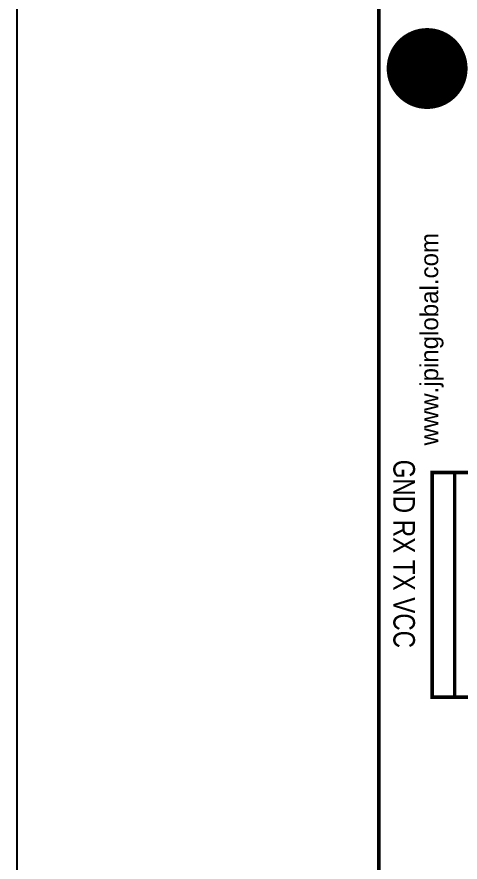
# Model space of a CAD drawing. Header units: inches. Extents: x 15 to 148, y 10 to 111.
# Drawn here: x 126.91 to 128.093, y 104.158 to 106.414 of the extents above; entities that cross this region are included whole.
import ezdxf

# ---------------------------------------------------------------- set-up
doc = ezdxf.new("R2010")
doc.units = ezdxf.units.IN
doc.header["$MEASUREMENT"] = 0
doc.layers.add('BLK_12AWG', color=7, linetype='Continuous')

# ---------------------------------------------------------------- blocks, each defined once
blk = doc.blocks.new('EPAD')
at = {"const_width": 0.5}
blk.add_lwpolyline([(-0.25, 0, 1), (0.25, 0, 1)], format="xyb", close=True, dxfattribs=at)
blk = doc.blocks.new('i2c')
at = {"const_width": 0.008}
for points in [[(129.4798, 105.3043), (131.5396, 105.3043), (131.5396, 109.1728), (129.4798, 109.1728), (129.4798, 105.3043)], [(129.4798, 105.3043), (131.5396, 105.3043), (131.5396, 109.1728), (129.4798, 109.1728), (129.4798, 105.3043)], [(129.4798, 105.3043), (131.5396, 105.3043), (131.5396, 109.1728), (129.4798, 109.1728), (129.4798, 105.3043)], [(129.5983, 106.1102), (129.8483, 106.1102), (129.8483, 106.6102), (129.5983, 106.6102), (129.5983, 106.1102)], [(129.5983, 106.1102), (129.8483, 106.1102), (129.8483, 106.6102), (129.5983, 106.6102), (129.5983, 106.1102)], [(129.5983, 106.1102), (129.8483, 106.1102), (129.8483, 106.6102), (129.5983, 106.6102), (129.5983, 106.1102)], [(129.6483, 106.1102), (129.6483, 106.6102)], [(129.6483, 106.1102), (129.6483, 106.6102)], [(129.6483, 106.1102), (129.6483, 106.6102)]]:
    blk.add_lwpolyline(points, dxfattribs=at)
at = {"xscale": 0.18, "yscale": 0.18}
blk.add_blockref('EPAD', (129.587, 107.509), dxfattribs=at)
blk.add_text('www.jpinglobal.com', height=0.04, rotation=90).set_placement((129.6116, 106.6703))
blk.add_text('www.jpinglobal.com', height=0.04, rotation=90).set_placement((129.6116, 106.6703))
blk.add_text('www.jpinglobal.com', height=0.04, rotation=90).set_placement((129.6116, 106.6703))
at = {"width": 0.833333}
blk.add_text('GND RX TX VCC', height=0.048, rotation=270, dxfattribs=at).set_placement((129.5119, 106.6387))
blk.add_text('GND RX TX VCC', height=0.048, rotation=270, dxfattribs=at).set_placement((129.5119, 106.6387))
blk.add_text('GND RX TX VCC', height=0.048, rotation=270, dxfattribs=at).set_placement((129.5119, 106.6387))

msp = doc.modelspace()

# ---------------------------------------------------------------- linework, layer by layer
at = {"color": 7, "linetype": 'Continuous'}
msp.add_line((126.9102, 110.7588), (126.9102, 94.5738), dxfattribs=at)

# ---------------------------------------------------------------- block references
at = {"layer": 'BLK_12AWG', "xscale": 1.2, "yscale": 1.2, "zscale": 1.2}
msp.add_blockref('i2c', (-27.4993, -22.7343), dxfattribs=at)

doc.saveas('drawing.dxf')
